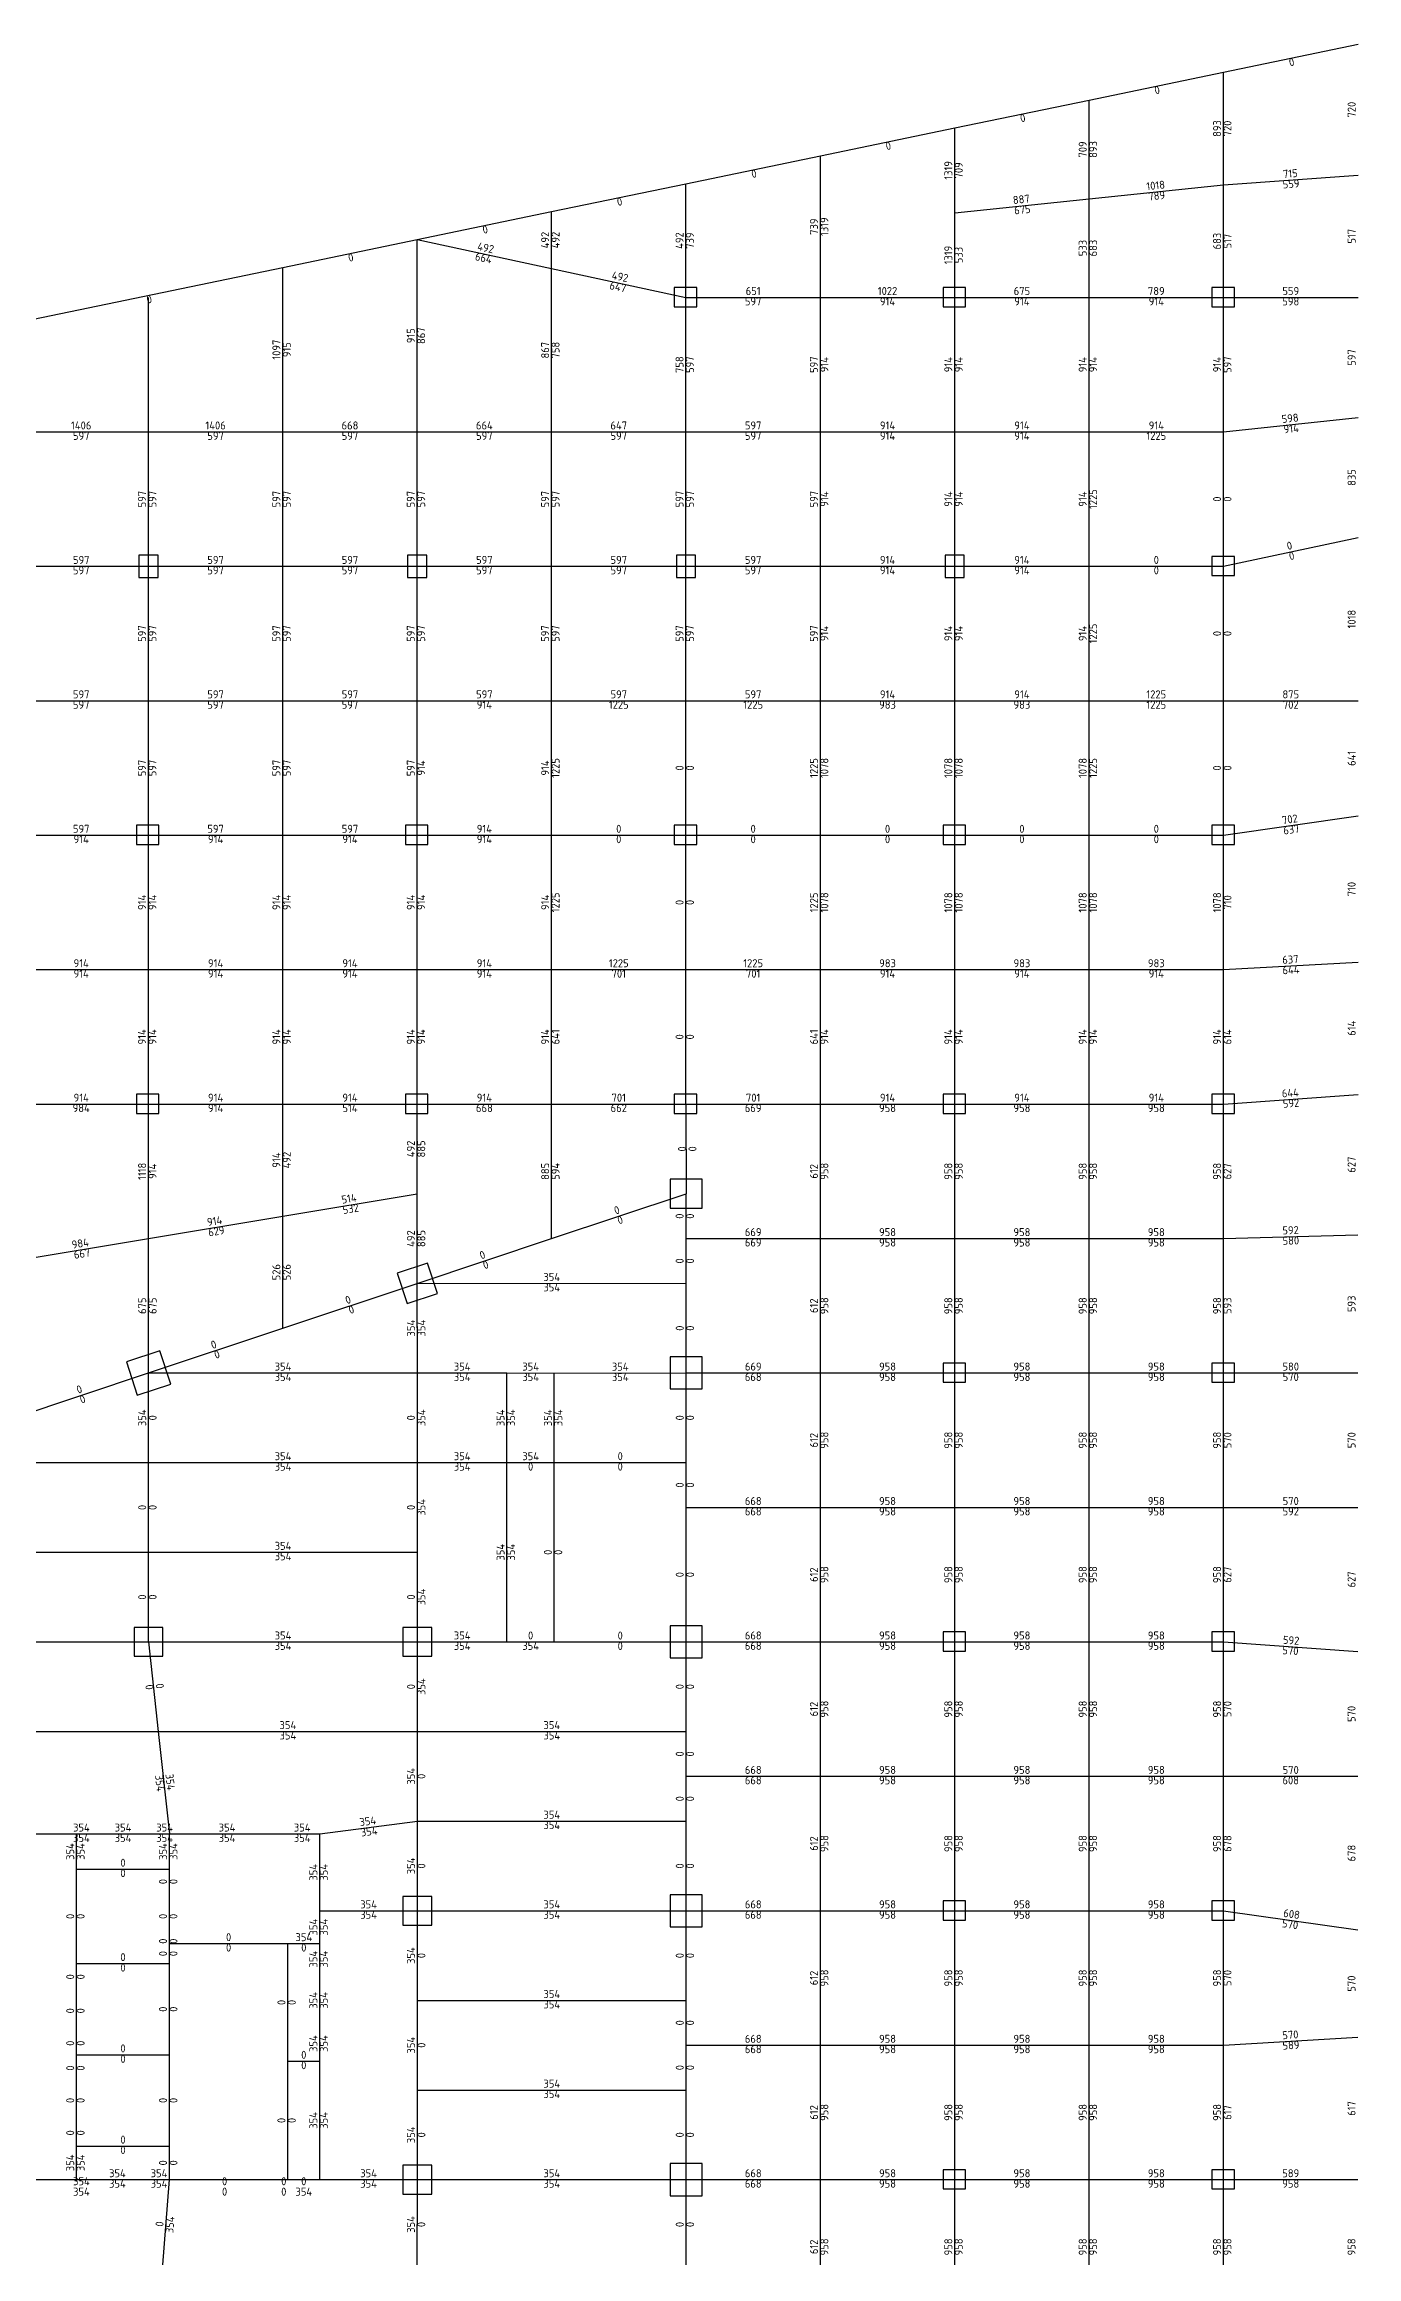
# Model space of a CAD drawing. Header units: millimetres. Extents: x -245177 to 1112891, y -1092030 to 122567.
# Drawn here: x -174156 to -133135, y -933430 to -864313 of the extents above; entities that cross this region are included whole.
import ezdxf
from ezdxf.enums import TextEntityAlignment as Align

# ---------------------------------------------------------------- set-up
doc = ezdxf.new("R2010")
doc.units = ezdxf.units.MM
doc.header["$MEASUREMENT"] = 0
for name, color, linetype in [('13', 4, 'Continuous'), ('dsg', 7, 'Continuous'), ('jiantu', 134, 'Continuous')]:
    doc.layers.add(name, color=color, linetype=linetype)
doc.styles.add('TrueTypeFont', font='yjkeng.shx', dxfattribs={"bigfont": 'yjkchn.shx'})

msp = doc.modelspace()

# ---------------------------------------------------------------- linework, layer by layer
at = {"layer": 'jiantu', "color": 94}
for p, q in [((-137300, -865186), (-133094, -864313)), ((-141500, -866057), (-137300, -865186)), ((-145700, -866929), (-141500, -866057)), ((-149900, -867800), (-145700, -866929)), ((-154100, -868672), (-149900, -867800)), ((-158300, -869543), (-154100, -868672)), ((-162500, -870415), (-158300, -869543)), ((-166700, -871286), (-162500, -870415)), ((-175100, -873029), (-166700, -871286)), ((-159694, -905822), (-158214, -905825)), ((-159694, -908622), (-159694, -905822)), ((-158214, -905825), (-154094, -905822)), ((-154094, -908622), (-154094, -905822)), ((-159694, -914222), (-159694, -908622)), ((-154094, -910022), (-154094, -908622)), ((-154094, -914222), (-154094, -910022)), ((-159694, -914222), (-158215, -914225)), ((-158215, -914225), (-154094, -914222)), ((-173144, -920222), (-172844, -920222)), ((-173144, -921322), (-173144, -920222)), ((-170544, -920222), (-170244, -920222)), ((-170244, -921322), (-170244, -920222)), ((-166644, -920222), (-165544, -920222)), ((-165544, -922622), (-165544, -920222)), ((-173144, -921322), (-170244, -921322)), ((-173144, -924272), (-173144, -921322)), ((-170244, -922097), (-170244, -921322)), ((-165544, -923647), (-165544, -922622)), ((-170244, -923647), (-170244, -923497)), ((-170244, -924272), (-170244, -923647)), ((-165544, -924622), (-165544, -923647)), ((-173144, -924272), (-170244, -924272)), ((-170244, -927122), (-170244, -924272)), ((-165544, -927322), (-165544, -926222)), ((-170244, -929972), (-170244, -927122)), ((-165544, -931022), (-165544, -927322)), ((-173144, -929972), (-173144, -929147)), ((-173144, -931022), (-173144, -929972)), ((-173144, -929972), (-170244, -929972)), ((-170244, -931022), (-170244, -929972)), ((-173144, -931022), (-172844, -931022)), ((-170244, -931022), (-166794, -931022)), ((-166794, -931022), (-166544, -931022)), ((-166544, -931022), (-165544, -931022))]:
    msp.add_line(p, q, dxfattribs=at)
at = {"layer": 'jiantu'}
for p, q in [((-137300, -868704), (-137300, -865186)), ((-141500, -869140), (-141500, -866057)), ((-145700, -869575), (-145700, -866929)), ((-149900, -872222), (-149900, -867800)), ((-154100, -872222), (-154100, -868672)), ((-141500, -869140), (-137300, -868704)), ((-137300, -868704), (-133094, -868398)), ((-137300, -872222), (-137300, -868704)), ((-145700, -869575), (-141500, -869140)), ((-141500, -872222), (-141500, -869140)), ((-158300, -871318), (-158300, -869543)), ((-145700, -872222), (-145700, -869575)), ((-162500, -876422), (-162500, -870415)), ((-162500, -870415), (-158300, -871318)), ((-166700, -876422), (-166700, -871286)), ((-158300, -876422), (-158300, -871318)), ((-158300, -871318), (-154100, -872222)), ((-170900, -876422), (-170900, -872222)), ((-154100, -876422), (-154100, -872222)), ((-154100, -872222), (-149900, -872222)), ((-149900, -872222), (-145700, -872222)), ((-149900, -876422), (-149900, -872222)), ((-145700, -876422), (-145700, -872222)), ((-145700, -872222), (-141500, -872222)), ((-141500, -872222), (-137300, -872222)), ((-141500, -876422), (-141500, -872222)), ((-137300, -876422), (-137300, -872222)), ((-137300, -872222), (-133094, -872222)), ((-137300, -876422), (-133095, -875972)), ((-175100, -876422), (-170900, -876422)), ((-170900, -876422), (-166700, -876422)), ((-170900, -880622), (-170900, -876422)), ((-166700, -880622), (-166700, -876422)), ((-166700, -876422), (-162500, -876422)), ((-162500, -876422), (-158300, -876422)), ((-162500, -880622), (-162500, -876422)), ((-158300, -880622), (-158300, -876422)), ((-158300, -876422), (-154100, -876422)), ((-154100, -876422), (-149900, -876422)), ((-154100, -880622), (-154100, -876422)), ((-149900, -880622), (-149900, -876422)), ((-149900, -876422), (-145700, -876422)), ((-145700, -876422), (-141500, -876422)), ((-145700, -880622), (-145700, -876422)), ((-141500, -880622), (-141500, -876422)), ((-141500, -876422), (-137300, -876422)), ((-137300, -880622), (-137300, -876422)), ((-137300, -880622), (-133095, -879722)), ((-175100, -880622), (-170900, -880622)), ((-170900, -884822), (-170900, -880622)), ((-170900, -880622), (-166700, -880622)), ((-166700, -880622), (-162500, -880622)), ((-166700, -884822), (-166700, -880622)), ((-162500, -884822), (-162500, -880622)), ((-162500, -880622), (-158300, -880622)), ((-158300, -880622), (-154100, -880622)), ((-158300, -884822), (-158300, -880622)), ((-154100, -884822), (-154100, -880622)), ((-154100, -880622), (-149900, -880622)), ((-149900, -880622), (-145700, -880622)), ((-149900, -884822), (-149900, -880622)), ((-145700, -884822), (-145700, -880622)), ((-145700, -880622), (-141500, -880622)), ((-141500, -880622), (-137300, -880622)), ((-141500, -884822), (-141500, -880622)), ((-137300, -884822), (-137300, -880622)), ((-175100, -884822), (-170900, -884822)), ((-170900, -884822), (-166700, -884822)), ((-170900, -889022), (-170900, -884822)), ((-166700, -889022), (-166700, -884822)), ((-166700, -884822), (-162500, -884822)), ((-162500, -884822), (-158300, -884822)), ((-162500, -889022), (-162500, -884822)), ((-158300, -889022), (-158300, -884822)), ((-158300, -884822), (-154100, -884822)), ((-154100, -884822), (-149900, -884822)), ((-154100, -889022), (-154100, -884822)), ((-149900, -889022), (-149900, -884822)), ((-149900, -884822), (-145700, -884822)), ((-145700, -884822), (-141500, -884822)), ((-145700, -889022), (-145700, -884822)), ((-141500, -889022), (-141500, -884822)), ((-141500, -884822), (-137300, -884822)), ((-137300, -884822), (-133095, -884822)), ((-137300, -889022), (-137300, -884822)), ((-137300, -889022), (-133095, -888422)), ((-175100, -889022), (-170900, -889022)), ((-170900, -893222), (-170900, -889022)), ((-170900, -889022), (-166700, -889022)), ((-166700, -889022), (-162500, -889022)), ((-166700, -893222), (-166700, -889022)), ((-162500, -893222), (-162500, -889022)), ((-162500, -889022), (-158300, -889022)), ((-158300, -889022), (-154100, -889022)), ((-158300, -893222), (-158300, -889022)), ((-154100, -893222), (-154100, -889022)), ((-154100, -889022), (-149900, -889022)), ((-149900, -889022), (-145700, -889022)), ((-149900, -893222), (-149900, -889022)), ((-145700, -893222), (-145700, -889022)), ((-145700, -889022), (-141500, -889022)), ((-141500, -889022), (-137300, -889022)), ((-141500, -893222), (-141500, -889022)), ((-137300, -893222), (-137300, -889022)), ((-137300, -893222), (-133096, -892988)), ((-175100, -893222), (-170900, -893222)), ((-170900, -893222), (-166700, -893222)), ((-170900, -897422), (-170900, -893222)), ((-166700, -893222), (-162500, -893222)), ((-166700, -897422), (-166700, -893222)), ((-162500, -893222), (-158300, -893222)), ((-162500, -897422), (-162500, -893222)), ((-158300, -893222), (-154100, -893222)), ((-158300, -897422), (-158300, -893222)), ((-154100, -893222), (-149900, -893222)), ((-154100, -897422), (-154100, -893222)), ((-149900, -897422), (-149900, -893222)), ((-149900, -893222), (-145700, -893222)), ((-145700, -893222), (-141500, -893222)), ((-145700, -897422), (-145700, -893222)), ((-141500, -897422), (-141500, -893222)), ((-141500, -893222), (-137300, -893222)), ((-137300, -897422), (-137300, -893222)), ((-137300, -897422), (-133096, -897122)), ((-175100, -897422), (-170900, -897422)), ((-170900, -897422), (-166700, -897422)), ((-170897, -901622), (-170900, -897422)), ((-166700, -897422), (-162500, -897422)), ((-166700, -900922), (-166700, -897422)), ((-162498, -900222), (-162500, -897422)), ((-162500, -897422), (-158300, -897422)), ((-158300, -897422), (-154100, -897422)), ((-158300, -901624), (-158300, -897422)), ((-154100, -897422), (-149900, -897422)), ((-154100, -897422), (-154094, -900222)), ((-149900, -897422), (-145700, -897422)), ((-149900, -901622), (-149900, -897422)), ((-145700, -901622), (-145700, -897422)), ((-145700, -897422), (-141500, -897422)), ((-141500, -897422), (-137300, -897422)), ((-141500, -901622), (-141500, -897422)), ((-137300, -901622), (-137300, -897422)), ((-166700, -900922), (-162498, -900222)), ((-162496, -903022), (-162498, -900222)), ((-158300, -901624), (-154094, -900222)), ((-154098, -901622), (-154094, -900222)), ((-170897, -901622), (-166700, -900922)), ((-166700, -904424), (-166700, -900922)), ((-175100, -902322), (-170897, -901622)), ((-170894, -905822), (-170897, -901622)), ((-162496, -903022), (-158300, -901624)), ((-154098, -901622), (-149900, -901622)), ((-154097, -903021), (-154098, -901622)), ((-149900, -905822), (-149900, -901622)), ((-149900, -901622), (-145700, -901622)), ((-145700, -901622), (-141500, -901622)), ((-145700, -905822), (-145700, -901622)), ((-141500, -905822), (-141500, -901622)), ((-141500, -901622), (-137300, -901622)), ((-137300, -901622), (-133097, -901503)), ((-137300, -905822), (-137300, -901622)), ((-166700, -904424), (-162496, -903022)), ((-162496, -903022), (-154097, -903021)), ((-162494, -905822), (-162496, -903022)), ((-154094, -905822), (-154097, -903021)), ((-170894, -905822), (-166700, -904424)), ((-175100, -907224), (-170894, -905822)), ((-170894, -908622), (-170894, -905822)), ((-170894, -905822), (-162494, -905822)), ((-162494, -908622), (-162494, -905822)), ((-162494, -905822), (-159694, -905822)), ((-159694, -905822), (-158214, -905825)), ((-158214, -905825), (-154094, -905822)), ((-158214, -908622), (-158214, -905825)), ((-154094, -908622), (-154094, -905822)), ((-154094, -905822), (-149900, -905822)), ((-149900, -905822), (-145700, -905822)), ((-149900, -910022), (-149900, -905822)), ((-145700, -910022), (-145700, -905822)), ((-145700, -905822), (-141500, -905822)), ((-141500, -905822), (-137300, -905822)), ((-141500, -910022), (-141500, -905822)), ((-137300, -910022), (-137300, -905822)), ((-137300, -905822), (-133097, -905822)), ((-179294, -908622), (-170894, -908622)), ((-170894, -911422), (-170894, -908622)), ((-170894, -908622), (-162494, -908622)), ((-162494, -911422), (-162494, -908622)), ((-162494, -908622), (-159694, -908622)), ((-159694, -908622), (-158214, -908622)), ((-158215, -914225), (-158214, -908622)), ((-158214, -908622), (-154094, -908622)), ((-154094, -910022), (-154094, -908622)), ((-154094, -910022), (-149900, -910022)), ((-154094, -914222), (-154094, -910022)), ((-149900, -914222), (-149900, -910022)), ((-149900, -910022), (-145700, -910022)), ((-145700, -910022), (-141500, -910022)), ((-145700, -914222), (-145700, -910022)), ((-141500, -914222), (-141500, -910022)), ((-141500, -910022), (-137300, -910022)), ((-137300, -910022), (-133097, -910022)), ((-137300, -914222), (-137300, -910022)), ((-179294, -911422), (-170894, -911422)), ((-170894, -911422), (-162494, -911422)), ((-170894, -914222), (-170894, -911422)), ((-162494, -914222), (-162494, -911422)), ((-179294, -914222), (-170894, -914222)), ((-170894, -914222), (-170591, -917022)), ((-170894, -914222), (-162494, -914222)), ((-162494, -917022), (-162494, -914222)), ((-162494, -914222), (-159694, -914222)), ((-159694, -914222), (-158215, -914225)), ((-158215, -914225), (-154094, -914222)), ((-154094, -917022), (-154094, -914222)), ((-154094, -914222), (-149900, -914222)), ((-149900, -914222), (-145700, -914222)), ((-149900, -918422), (-149900, -914222)), ((-145700, -918422), (-145700, -914222)), ((-145700, -914222), (-141500, -914222)), ((-141500, -914222), (-137300, -914222)), ((-141500, -918422), (-141500, -914222)), ((-137300, -918422), (-137300, -914222)), ((-137300, -914222), (-133098, -914521)), ((-179597, -917022), (-170591, -917022)), ((-170591, -917022), (-170244, -920222)), ((-170591, -917022), (-162494, -917022)), ((-162494, -919822), (-162494, -917022)), ((-162494, -917022), (-154094, -917022)), ((-154094, -918422), (-154094, -917022)), ((-154094, -919822), (-154094, -918422)), ((-154094, -918422), (-149900, -918422)), ((-149900, -922622), (-149900, -918422)), ((-149900, -918422), (-145700, -918422)), ((-145700, -918422), (-141500, -918422)), ((-145700, -922622), (-145700, -918422)), ((-141500, -922622), (-141500, -918422)), ((-141500, -918422), (-137300, -918422)), ((-137300, -918422), (-133098, -918422)), ((-137300, -922622), (-137300, -918422)), ((-165544, -920222), (-162494, -919822)), ((-162494, -919822), (-154094, -919822)), ((-162494, -922622), (-162494, -919822)), ((-154094, -922622), (-154094, -919822)), ((-177044, -920222), (-173144, -920222)), ((-172844, -920222), (-170544, -920222)), ((-170244, -920222), (-166644, -920222)), ((-170244, -923497), (-170244, -922097)), ((-165544, -922622), (-162494, -922622)), ((-162494, -925422), (-162494, -922622)), ((-162494, -922622), (-154094, -922622)), ((-154094, -925422), (-154094, -922622)), ((-154094, -922622), (-149900, -922622)), ((-149900, -922622), (-145700, -922622)), ((-149900, -926822), (-149900, -922622)), ((-145700, -926822), (-145700, -922622)), ((-145700, -922622), (-141500, -922622)), ((-141500, -922622), (-137300, -922622)), ((-141500, -926822), (-141500, -922622)), ((-137300, -926822), (-137300, -922622)), ((-137300, -922622), (-133098, -923221)), ((-170244, -923647), (-166543, -923647)), ((-166543, -923647), (-165544, -923647)), ((-166543, -927322), (-166543, -923647)), ((-173144, -925097), (-173144, -924272)), ((-165544, -926222), (-165544, -924622)), ((-173144, -926397), (-173144, -925097)), ((-162494, -928222), (-162494, -925422)), ((-162494, -925422), (-154094, -925422)), ((-154094, -926822), (-154094, -925422)), ((-173144, -927122), (-173144, -926397)), ((-154094, -928222), (-154094, -926822)), ((-154094, -926822), (-149900, -926822)), ((-149900, -931022), (-149900, -926822)), ((-149900, -926822), (-145700, -926822)), ((-145700, -926822), (-141500, -926822)), ((-145700, -931022), (-145700, -926822)), ((-141500, -931022), (-141500, -926822)), ((-141500, -926822), (-137300, -926822)), ((-137300, -926822), (-133099, -926572)), ((-137300, -931022), (-137300, -926822)), ((-173144, -927947), (-173144, -927122)), ((-173144, -927122), (-170244, -927122)), ((-166544, -931022), (-166543, -927322)), ((-166543, -927322), (-165544, -927322)), ((-173144, -929147), (-173144, -927947)), ((-162494, -928222), (-154094, -928222)), ((-162494, -931022), (-162494, -928222)), ((-154094, -931022), (-154094, -928222)), ((-177044, -931022), (-173144, -931022)), ((-172844, -931022), (-170894, -931022)), ((-170894, -931022), (-170244, -931022)), ((-170460, -933822), (-170244, -931022)), ((-165544, -931022), (-162494, -931022)), ((-162496, -933822), (-162494, -931022)), ((-162494, -931022), (-154094, -931022)), ((-154094, -933822), (-154094, -931022)), ((-154094, -931022), (-149900, -931022)), ((-149900, -931022), (-145700, -931022)), ((-149900, -935222), (-149900, -931022)), ((-145700, -935222), (-145700, -931022)), ((-145700, -931022), (-141500, -931022)), ((-141500, -931022), (-137300, -931022)), ((-141500, -935222), (-141500, -931022)), ((-137300, -935222), (-137300, -931022)), ((-137300, -931022), (-133099, -931022))]:
    msp.add_line(p, q, dxfattribs=at)
at = {"layer": 'jiantu', "color": 54}
for points in [[(-153765, -871912), (-154465, -871912), (-154465, -872512), (-153765, -872512)], [(-145365, -871912), (-146065, -871912), (-146065, -872512), (-145365, -872512)], [(-136960, -871912), (-137660, -871912), (-137660, -872512), (-136960, -872512)], [(-170600, -880272), (-171200, -880272), (-171200, -880972), (-170600, -880972)], [(-162200, -880272), (-162800, -880272), (-162800, -880972), (-162200, -880972)], [(-153800, -880272), (-154400, -880272), (-154400, -880972), (-153800, -880972)], [(-145400, -880272), (-146000, -880272), (-146000, -880972), (-145400, -880972)], [(-136960, -880312), (-137660, -880312), (-137660, -880912), (-136960, -880912)], [(-170570, -888712), (-171270, -888712), (-171270, -889312), (-170570, -889312)], [(-162165, -888712), (-162865, -888712), (-162865, -889312), (-162165, -889312)], [(-153765, -888712), (-154465, -888712), (-154465, -889312), (-153765, -889312)], [(-145365, -888712), (-146065, -888712), (-146065, -889312), (-145365, -889312)], [(-136960, -888712), (-137660, -888712), (-137660, -889312), (-136960, -889312)], [(-170570, -897112), (-171270, -897112), (-171270, -897712), (-170570, -897712)], [(-162165, -897112), (-162865, -897112), (-162865, -897712), (-162165, -897712)], [(-153765, -897112), (-154465, -897112), (-154465, -897712), (-153765, -897712)], [(-145365, -897112), (-146065, -897112), (-146065, -897712), (-145365, -897712)], [(-136960, -897112), (-137660, -897112), (-137660, -897712), (-136960, -897712)], [(-153594, -899772), (-154594, -899772), (-154594, -900672), (-153594, -900672)], [(-162175, -902392), (-163126, -902701), (-162817, -903652), (-161866, -903343)], [(-170541, -905129), (-171587, -905469), (-171247, -906515), (-170201, -906175)], [(-153594, -905322), (-154594, -905322), (-154594, -906322), (-153594, -906322)], [(-145365, -905512), (-146065, -905512), (-146065, -906112), (-145365, -906112)], [(-136960, -905512), (-137660, -905512), (-137660, -906112), (-136960, -906112)], [(-153594, -913722), (-154594, -913722), (-154594, -914722), (-153594, -914722)], [(-170444, -913772), (-171344, -913772), (-171344, -914672), (-170444, -914672)], [(-162044, -913772), (-162944, -913772), (-162944, -914672), (-162044, -914672)], [(-145365, -913912), (-146065, -913912), (-146065, -914512), (-145365, -914512)], [(-136960, -913912), (-137660, -913912), (-137660, -914512), (-136960, -914512)], [(-162044, -922172), (-162944, -922172), (-162944, -923072), (-162044, -923072)], [(-153594, -922122), (-154594, -922122), (-154594, -923122), (-153594, -923122)], [(-145365, -922312), (-146065, -922312), (-146065, -922912), (-145365, -922912)], [(-136960, -922312), (-137660, -922312), (-137660, -922912), (-136960, -922912)], [(-162044, -930572), (-162944, -930572), (-162944, -931472), (-162044, -931472)], [(-153594, -930522), (-154594, -930522), (-154594, -931522), (-153594, -931522)], [(-145365, -930712), (-146065, -930712), (-146065, -931312), (-145365, -931312)], [(-136960, -930712), (-137660, -930712), (-137660, -931312), (-136960, -931312)]]:
    msp.add_lwpolyline(points, close=True, dxfattribs=at)

# ---------------------------------------------------------------- texts
at = {"layer": '13', "color": 4, "linetype": 'Continuous', "style": 'TrueTypeFont'}
for s, rotation, p in [('720', 90, (-137300, -866945)), ('709', 90, (-145700, -868252)), ('559', 4.15566, (-135197, -868551)), ('675', 5.92298, (-143600, -869357)), ('664', 347.86013, (-160400, -870867)), ('739', 90, (-154100, -870447)), ('533', 90, (-145700, -870899)), ('683', 90, (-141500, -870681)), ('647', 347.86013, (-156200, -871770)), ('597', 90, (-154100, -874322)), ('597', 90, (-137300, -874322)), ('597', 90, (-170900, -878522)), ('597', 90, (-166700, -878522)), ('597', 90, (-162500, -878522)), ('597', 90, (-158300, -878522)), ('597', 90, (-154100, -878522)), ('597', 90, (-170900, -882722)), ('597', 90, (-166700, -882722)), ('597', 90, (-162500, -882722)), ('597', 90, (-158300, -882722)), ('597', 90, (-154100, -882722)), ('597', 90, (-170900, -886922)), ('597', 90, (-166700, -886922)), ('637', 8.11993, (-135198, -888722)), ('710', 90, (-137300, -891122)), ('644', 3.17682, (-135198, -893105)), ('641', 90, (-158300, -895322)), ('614', 90, (-137300, -895322)), ('592', 4.08045, (-135198, -897272)), ('594', 90, (-158300, -899523)), ('627', 90, (-137300, -899522)), ('532', 9.46543, (-164599, -900572)), ('629', 9.46543, (-168798, -901272)), ('667', 9.45716, (-172998, -901972)), ('580', 1.61226, (-135198, -901563)), ('526', 90, (-166700, -902673)), ('675', 90, (-170894, -903722)), ('593', 90, (-137300, -903722)), ('570', 90, (-137300, -907922)), ('627', 90, (-137300, -912122)), ('570', 355.91955, (-135199, -914372)), ('570', 90, (-137300, -916322)), ('678', 90, (-137300, -920522)), ('570', 351.88007, (-135199, -922921)), ('570', 90, (-137300, -924722)), ('589', 3.40213, (-135199, -926697)), ('617', 90, (-137300, -928922))]:
    msp.add_text(s, height=250, rotation=rotation, dxfattribs=at).set_placement(p, align=Align.TOP_CENTER)
for s, rotation, p in [('720', 90, (-133094, -866356)), ('709', 90, (-141500, -867599)), ('715', 4.15566, (-135197, -868551)), ('739', 90, (-149900, -870011)), ('533', 90, (-141500, -870681)), ('683', 90, (-137300, -870463)), ('597', 90, (-149900, -874322)), ('597', 90, (-133095, -874097)), ('598', 6.10781, (-135197, -876197)), ('597', 90, (-170900, -878522)), ('597', 90, (-166700, -878522)), ('597', 90, (-162500, -878522)), ('597', 90, (-158300, -878522)), ('597', 90, (-154100, -878522)), ('597', 90, (-149900, -878522)), ('597', 90, (-170900, -882722)), ('597', 90, (-166700, -882722)), ('597', 90, (-162500, -882722)), ('597', 90, (-158300, -882722)), ('597', 90, (-154100, -882722)), ('597', 90, (-149900, -882722)), ('597', 90, (-170900, -886922)), ('597', 90, (-166700, -886922)), ('597', 90, (-162500, -886922)), ('641', 90, (-133095, -886622)), ('702', 8.11993, (-135198, -888722)), ('710', 90, (-133096, -890705)), ('637', 3.17682, (-135198, -893105)), ('614', 90, (-133096, -895055)), ('641', 90, (-149900, -895322)), ('644', 4.08045, (-135198, -897272)), ('627', 90, (-133097, -899313)), ('612', 90, (-149900, -899522)), ('592', 1.61226, (-135198, -901563)), ('526', 90, (-166700, -902673)), ('675', 90, (-170894, -903722)), ('612', 90, (-149900, -903722)), ('593', 90, (-133097, -903663)), ('612', 90, (-149900, -907922)), ('570', 90, (-133097, -907922)), ('612', 90, (-149900, -912122)), ('627', 90, (-133098, -912272)), ('592', 355.91955, (-135199, -914372)), ('612', 90, (-149900, -916322)), ('570', 90, (-133098, -916472)), ('612', 90, (-149900, -920522)), ('678', 90, (-133098, -920821)), ('608', 351.88007, (-135199, -922921)), ('612', 90, (-149900, -924722)), ('570', 90, (-133099, -924897)), ('570', 3.40213, (-135199, -926697)), ('612', 90, (-149900, -928922)), ('617', 90, (-133099, -928797)), ('612', 90, (-149900, -933122))]:
    msp.add_text(s, height=250, rotation=rotation, dxfattribs=at).set_placement(p, align=Align.BOTTOM_CENTER)
for s, p in [('597', (-152000, -872222)), ('598', (-135197, -872222)), ('597', (-173000, -876422)), ('597', (-168800, -876422)), ('597', (-164600, -876422)), ('597', (-160400, -876422)), ('597', (-156200, -876422)), ('597', (-152000, -876422)), ('597', (-173000, -880622)), ('597', (-168800, -880622)), ('597', (-164600, -880622)), ('597', (-160400, -880622)), ('597', (-156200, -880622)), ('597', (-152000, -880622)), ('597', (-173000, -884822)), ('597', (-168800, -884822)), ('597', (-164600, -884822)), ('702', (-135197, -884822)), ('701', (-156200, -893222)), ('701', (-152000, -893222)), ('668', (-160400, -897422)), ('662', (-156200, -897422)), ('669', (-152000, -897422)), ('669', (-151999, -901622)), ('668', (-151997, -905822)), ('570', (-135198, -905822)), ('668', (-151997, -910022)), ('592', (-135198, -910022)), ('668', (-151997, -914222)), ('668', (-151997, -918422)), ('608', (-135199, -918422)), ('668', (-151997, -922622)), ('668', (-151997, -926822)), ('668', (-151997, -931022))]:
    msp.add_text(s, height=250, dxfattribs=at).set_placement(p, align=Align.TOP_CENTER)
for s, p in [('651', (-152000, -872222)), ('675', (-143600, -872222)), ('559', (-135197, -872222)), ('668', (-164600, -876422)), ('664', (-160400, -876422)), ('647', (-156200, -876422)), ('597', (-152000, -876422)), ('597', (-173000, -880622)), ('597', (-168800, -880622)), ('597', (-164600, -880622)), ('597', (-160400, -880622)), ('597', (-156200, -880622)), ('597', (-152000, -880622)), ('597', (-173000, -884822)), ('597', (-168800, -884822)), ('597', (-164600, -884822)), ('597', (-160400, -884822)), ('597', (-156200, -884822)), ('597', (-152000, -884822)), ('597', (-173000, -889022)), ('597', (-168800, -889022)), ('597', (-164600, -889022)), ('701', (-156200, -897422)), ('701', (-152000, -897422)), ('669', (-151999, -901622)), ('669', (-151997, -905822)), ('580', (-135198, -905822)), ('668', (-151997, -910022)), ('570', (-135198, -910022)), ('668', (-151997, -914222)), ('668', (-151997, -918422)), ('570', (-135199, -918422)), ('668', (-151997, -922622)), ('668', (-151997, -926822)), ('668', (-151997, -931022)), ('589', (-135199, -931022))]:
    msp.add_text(s, height=250, dxfattribs=at).set_placement(p, align=Align.BOTTOM_CENTER)
at = {"layer": 'dsg', "color": 1, "linetype": 'Continuous', "style": 'TrueTypeFont'}
for s, rotation, p in [('0', 11.72201, (-135197, -864750)), ('0', 11.72201, (-139400, -865622)), ('0', 11.72201, (-143600, -866493)), ('0', 11.72201, (-147800, -867365)), ('0', 11.72201, (-152000, -868236)), ('0', 11.72201, (-156200, -869108)), ('0', 11.72201, (-160400, -869979)), ('0', 11.72201, (-164600, -870851)), ('492', 90, (-158300, -870431)), ('517', 90, (-137300, -870463)), ('0', 11.72201, (-170900, -872158)), ('0', 90, (-137300, -878522)), ('0', 12.07987, (-135197, -880172)), ('0', 90, (-137300, -882722)), ('0', 90, (-154100, -886922)), ('0', 90, (-137300, -886922)), ('0', 90, (-154100, -891122)), ('0', 90, (-154100, -895322)), ('492', 90, (-166700, -899172)), ('0', 270.11641, (-154097, -898822)), ('0', 18.43495, (-156197, -900923)), ('0', 90, (-154098, -900922)), ('0', 18.41956, (-160398, -902323)), ('0', 90, (-154097, -902321)), ('0', 18.45031, (-164598, -903723)), ('354', 90, (-162494, -904422)), ('0', 90, (-154094, -904422)), ('0', 18.43495, (-168797, -905123)), ('0', 18.43495, (-172997, -906523)), ('0', 90, (-170894, -907222)), ('354', 90, (-162494, -907222)), ('354', 90, (-159694, -907222)), ('354', 90, (-158214, -907223)), ('0', 90, (-154094, -907222)), ('0', 90, (-154094, -909322)), ('0', 90, (-170894, -910022)), ('354', 90, (-162494, -910022)), ('354', 90, (-159694, -911422)), ('0', 90, (-158215, -911423)), ('0', 90, (-154094, -912122)), ('0', 90, (-170894, -912822)), ('354', 90, (-162494, -912822)), ('0', 276.18293, (-170742, -915622)), ('354', 90, (-162494, -915622)), ('0', 90, (-154094, -915622)), ('0', 90, (-154094, -917722)), ('354', 276.18293, (-170417, -918622)), ('0', 90, (-162494, -918422)), ('0', 90, (-154094, -919122)), ('354', 90, (-173144, -920772)), ('354', 90, (-170244, -920772)), ('354', 7.48279, (-164019, -920022)), ('354', 90, (-165544, -921422)), ('0', 90, (-162494, -921222)), ('0', 90, (-154094, -921222)), ('0', 90, (-170244, -921710)), ('0', 90, (-173144, -922797)), ('0', 90, (-170244, -922797)), ('354', 90, (-165544, -923135)), ('0', 90, (-170244, -923572)), ('0', 90, (-170244, -923960)), ('354', 90, (-165544, -924135)), ('0', 90, (-162494, -924022)), ('0', 90, (-154094, -924022)), ('0', 90, (-173144, -924685)), ('0', 90, (-166543, -925485)), ('354', 90, (-165544, -925422)), ('0', 90, (-173144, -925747)), ('0', 90, (-170244, -925697)), ('0', 90, (-154094, -926122)), ('0', 90, (-173144, -926760)), ('354', 90, (-165544, -926772)), ('0', 90, (-162494, -926822)), ('0', 90, (-173144, -927535)), ('0', 90, (-154094, -927522)), ('0', 90, (-173144, -928547)), ('0', 90, (-170244, -928547)), ('354', 90, (-165544, -929172)), ('0', 90, (-173144, -929560)), ('0', 90, (-166544, -929172)), ('0', 90, (-162494, -929622)), ('0', 90, (-154094, -929622)), ('354', 90, (-173144, -930497)), ('0', 90, (-170244, -930497)), ('354', 85.57554, (-170352, -932422)), ('0', 90, (-162496, -932422)), ('0', 90, (-154094, -932422))]:
    msp.add_text(s, height=250, rotation=rotation, dxfattribs=at).set_placement(p, align=Align.TOP_CENTER)
at = {"layer": 'dsg', "color": 2, "linetype": 'Continuous', "style": 'TrueTypeFont'}
for s, rotation, p in [('893', 90, (-137300, -866945)), ('887', 5.92298, (-143600, -869357)), ('915', 90, (-162500, -873418)), ('867', 90, (-158300, -873870)), ('758', 90, (-154100, -874322)), ('914', 90, (-145700, -874322)), ('914', 90, (-141500, -874322)), ('914', 90, (-137300, -874322)), ('835', 90, (-133095, -877847)), ('914', 90, (-145700, -878522)), ('914', 90, (-141500, -878522)), ('914', 90, (-145700, -882722)), ('914', 90, (-141500, -882722)), ('914', 90, (-158300, -886922)), ('914', 90, (-170900, -891122)), ('914', 90, (-166700, -891122)), ('914', 90, (-162500, -891122)), ('914', 90, (-158300, -891122)), ('914', 90, (-170900, -895322)), ('914', 90, (-166700, -895322)), ('914', 90, (-162500, -895322)), ('914', 90, (-158300, -895322)), ('914', 90, (-145700, -895322)), ('914', 90, (-141500, -895322)), ('914', 90, (-137300, -895322)), ('914', 90, (-166700, -899172)), ('885', 90, (-158300, -899523)), ('914', 9.46543, (-168798, -901272))]:
    msp.add_text(s, height=250, rotation=rotation, dxfattribs=at).set_placement(p, align=Align.BOTTOM_CENTER)
for s, rotation, p in [('893', 90, (-141500, -867599)), ('789', 5.92298, (-139400, -868922)), ('867', 90, (-162500, -873418)), ('758', 90, (-158300, -873870)), ('915', 90, (-166700, -873854)), ('914', 90, (-149900, -874322)), ('914', 90, (-145700, -874322)), ('914', 90, (-141500, -874322)), ('914', 6.10781, (-135197, -876197)), ('914', 90, (-149900, -878522)), ('914', 90, (-145700, -878522)), ('914', 90, (-149900, -882722)), ('914', 90, (-145700, -882722)), ('914', 90, (-162500, -886922)), ('914', 90, (-170900, -891122)), ('914', 90, (-166700, -891122)), ('914', 90, (-162500, -891122)), ('914', 90, (-170900, -895322)), ('914', 90, (-166700, -895322)), ('914', 90, (-162500, -895322)), ('914', 90, (-149900, -895322)), ('914', 90, (-145700, -895322)), ('914', 90, (-141500, -895322)), ('885', 90, (-162498, -898822)), ('914', 90, (-170897, -899522)), ('885', 90, (-162496, -901622))]:
    msp.add_text(s, height=250, rotation=rotation, dxfattribs=at).set_placement(p, align=Align.TOP_CENTER)
at = {"layer": 'dsg', "linetype": 'Continuous', "style": 'TrueTypeFont'}
for s, rotation, p in [('1319', 90, (-145700, -868252)), ('1018', 5.92298, (-139400, -868922)), ('1319', 90, (-145700, -870899)), ('1097', 90, (-166700, -873854)), ('1018', 90, (-133095, -882272)), ('1225', 90, (-149900, -886922)), ('1078', 90, (-145700, -886922)), ('1078', 90, (-141500, -886922)), ('1225', 90, (-149900, -891122)), ('1078', 90, (-145700, -891122)), ('1078', 90, (-141500, -891122)), ('1078', 90, (-137300, -891122)), ('1118', 90, (-170897, -899522))]:
    msp.add_text(s, height=250, rotation=rotation, dxfattribs=at).set_placement(p, align=Align.BOTTOM_CENTER)
for s, p in [('1319', (-149900, -870011)), ('1225', (-141500, -878522)), ('1225', (-141500, -882722)), ('1225', (-158300, -886922)), ('1078', (-149900, -886922)), ('1078', (-145700, -886922)), ('1225', (-141500, -886922)), ('1225', (-158300, -891122)), ('1078', (-149900, -891122)), ('1078', (-145700, -891122)), ('1078', (-141500, -891122))]:
    msp.add_text(s, height=250, rotation=90, dxfattribs=at).set_placement(p, align=Align.TOP_CENTER)
at = {"layer": 'dsg', "color": 1, "linetype": 'Continuous', "style": 'TrueTypeFont'}
for s, rotation, p in [('517', 90, (-133094, -870310)), ('492', 347.86013, (-160400, -870867)), ('492', 90, (-158300, -870431)), ('492', 90, (-154100, -870447)), ('492', 347.86013, (-156200, -871770)), ('0', 90, (-137300, -878522)), ('0', 12.07987, (-135197, -880172)), ('0', 90, (-137300, -882722)), ('0', 90, (-154100, -886922)), ('0', 90, (-137300, -886922)), ('0', 90, (-154100, -891122)), ('0', 90, (-154100, -895322)), ('492', 90, (-162498, -898822)), ('0', 270.11641, (-154097, -898822)), ('514', 9.46543, (-164599, -900572)), ('0', 18.43495, (-156197, -900923)), ('0', 90, (-154098, -900922)), ('492', 90, (-162496, -901622)), ('0', 18.41956, (-160398, -902323)), ('0', 90, (-154097, -902321)), ('0', 18.45031, (-164598, -903723)), ('354', 90, (-162494, -904422)), ('0', 90, (-154094, -904422)), ('0', 18.43495, (-168797, -905123)), ('0', 18.43495, (-172997, -906523)), ('354', 90, (-170894, -907222)), ('0', 90, (-162494, -907222)), ('354', 90, (-159694, -907222)), ('354', 90, (-158214, -907223)), ('0', 90, (-154094, -907222)), ('0', 90, (-154094, -909322)), ('0', 90, (-170894, -910022)), ('0', 90, (-162494, -910022)), ('354', 90, (-159694, -911422)), ('0', 90, (-158215, -911423)), ('0', 90, (-154094, -912122)), ('0', 90, (-170894, -912822)), ('0', 90, (-162494, -912822)), ('0', 276.18293, (-170742, -915622)), ('0', 90, (-162494, -915622)), ('0', 90, (-154094, -915622)), ('0', 90, (-154094, -917722)), ('354', 276.18293, (-170417, -918622)), ('354', 90, (-162494, -918422)), ('0', 90, (-154094, -919122)), ('354', 7.48279, (-164019, -920022)), ('354', 90, (-173144, -920772)), ('354', 90, (-170244, -920772)), ('354', 90, (-165544, -921422)), ('354', 90, (-162494, -921222)), ('0', 90, (-154094, -921222)), ('0', 90, (-170244, -921710)), ('0', 90, (-173144, -922797)), ('0', 90, (-170244, -922797)), ('354', 90, (-165544, -923135)), ('0', 90, (-170244, -923572)), ('0', 90, (-170244, -923960)), ('354', 90, (-165544, -924135)), ('354', 90, (-162494, -924022)), ('0', 90, (-154094, -924022)), ('0', 90, (-173144, -924685)), ('0', 90, (-166543, -925485)), ('354', 90, (-165544, -925422)), ('0', 90, (-173144, -925747)), ('0', 90, (-170244, -925697)), ('0', 90, (-154094, -926122)), ('0', 90, (-173144, -926760)), ('354', 90, (-165544, -926772)), ('354', 90, (-162494, -926822)), ('0', 90, (-173144, -927535)), ('0', 90, (-154094, -927522)), ('0', 90, (-173144, -928547)), ('0', 90, (-170244, -928547)), ('354', 90, (-165544, -929172)), ('0', 90, (-173144, -929560)), ('0', 90, (-166544, -929172)), ('354', 90, (-162494, -929622)), ('0', 90, (-154094, -929622)), ('354', 90, (-173144, -930497)), ('0', 90, (-170244, -930497)), ('0', 85.57554, (-170352, -932422)), ('354', 90, (-162496, -932422)), ('0', 90, (-154094, -932422))]:
    msp.add_text(s, height=250, rotation=rotation, dxfattribs=at).set_placement(p, align=Align.BOTTOM_CENTER)
at = {"layer": 'dsg', "linetype": 'Continuous', "style": 'TrueTypeFont'}
for s, p in [('1022', (-147800, -872222)), ('1406', (-173000, -876422)), ('1406', (-168800, -876422)), ('1225', (-139400, -884822)), ('1225', (-156200, -893222)), ('1225', (-152000, -893222))]:
    msp.add_text(s, height=250, dxfattribs=at).set_placement(p, align=Align.BOTTOM_CENTER)
at = {"layer": 'dsg', "color": 2, "linetype": 'Continuous', "style": 'TrueTypeFont'}
for p in [(-147800, -872222), (-143600, -872222), (-139400, -872222), (-147800, -876422), (-143600, -876422), (-147800, -880622), (-143600, -880622), (-160400, -884822), (-173000, -889022), (-168800, -889022), (-164600, -889022), (-160400, -889022), (-173000, -893222), (-168800, -893222), (-164600, -893222), (-160400, -893222), (-147800, -893222), (-143600, -893222), (-139400, -893222), (-168800, -897422)]:
    msp.add_text('914', height=250, dxfattribs=at).set_placement(p, align=Align.TOP_CENTER)
for s, p in [('789', (-139400, -872222)), ('914', (-147800, -876422)), ('914', (-143600, -876422)), ('914', (-139400, -876422)), ('914', (-147800, -880622)), ('914', (-143600, -880622)), ('914', (-147800, -884822)), ('914', (-143600, -884822)), ('875', (-135197, -884822)), ('914', (-160400, -889022)), ('914', (-173000, -893222)), ('914', (-168800, -893222)), ('914', (-164600, -893222)), ('914', (-160400, -893222)), ('914', (-173000, -897422)), ('914', (-168800, -897422)), ('914', (-164600, -897422)), ('914', (-160400, -897422)), ('914', (-147800, -897422)), ('914', (-143600, -897422)), ('914', (-139400, -897422))]:
    msp.add_text(s, height=250, dxfattribs=at).set_placement(p, align=Align.BOTTOM_CENTER)
at = {"layer": 'dsg', "linetype": 'Continuous', "style": 'TrueTypeFont'}
for p in [(-139400, -876422), (-156200, -884822), (-152000, -884822), (-139400, -884822)]:
    msp.add_text('1225', height=250, dxfattribs=at).set_placement(p, align=Align.TOP_CENTER)
at = {"layer": 'dsg', "color": 1, "linetype": 'Continuous', "style": 'TrueTypeFont'}
for s, p in [('0', (-139400, -880622)), ('0', (-156200, -889022)), ('0', (-152000, -889022)), ('0', (-147800, -889022)), ('0', (-143600, -889022)), ('0', (-139400, -889022)), ('354', (-158296, -903022)), ('354', (-166694, -905822)), ('354', (-161094, -905822)), ('354', (-158954, -905822)), ('354', (-156154, -905825)), ('354', (-166694, -908622)), ('354', (-161094, -908622)), ('354', (-158954, -908622)), ('0', (-156154, -908622)), ('354', (-166694, -911422)), ('354', (-166694, -914222)), ('354', (-161094, -914222)), ('0', (-158954, -914222)), ('0', (-156154, -914225)), ('354', (-166542, -917022)), ('354', (-158294, -917022)), ('354', (-172994, -920222)), ('354', (-171694, -920222)), ('354', (-170394, -920222)), ('354', (-168444, -920222)), ('354', (-166094, -920222)), ('354', (-158294, -919822)), ('0', (-171694, -921322)), ('354', (-164019, -922622)), ('354', (-158294, -922622)), ('0', (-168393, -923647)), ('354', (-166043, -923647)), ('0', (-171694, -924272)), ('354', (-158294, -925422)), ('0', (-171694, -927122)), ('0', (-166044, -927322)), ('354', (-158294, -928222)), ('0', (-171694, -929972)), ('354', (-172994, -931272)), ('354', (-171869, -931022)), ('354', (-170569, -931022)), ('0', (-168519, -931272)), ('0', (-166669, -931272)), ('0', (-166044, -931272)), ('354', (-164019, -931022)), ('354', (-158294, -931022))]:
    msp.add_text(s, height=250, dxfattribs=at).set_placement(p, align=Align.BOTTOM_CENTER)
for s, p in [('0', (-139400, -880622)), ('0', (-156200, -889022)), ('0', (-152000, -889022)), ('0', (-147800, -889022)), ('0', (-143600, -889022)), ('0', (-139400, -889022)), ('514', (-164600, -897422)), ('354', (-158296, -903022)), ('354', (-166694, -905822)), ('354', (-161094, -905822)), ('354', (-158954, -905822)), ('354', (-156154, -905825)), ('354', (-166694, -908622)), ('354', (-161094, -908622)), ('0', (-158954, -908622)), ('0', (-156154, -908622)), ('354', (-166694, -911422)), ('354', (-166694, -914222)), ('354', (-161094, -914222)), ('354', (-158954, -914222)), ('0', (-156154, -914225)), ('354', (-166542, -917022)), ('354', (-158294, -917022)), ('354', (-158294, -919822)), ('354', (-172994, -920222)), ('354', (-171694, -920222)), ('354', (-170394, -920222)), ('354', (-168444, -920222)), ('354', (-166094, -920222)), ('0', (-171694, -921322)), ('354', (-164019, -922622)), ('354', (-158294, -922622)), ('0', (-168393, -923647)), ('0', (-166043, -923647)), ('0', (-171694, -924272)), ('354', (-158294, -925422)), ('0', (-171694, -927122)), ('0', (-166044, -927322)), ('354', (-158294, -928222)), ('0', (-171694, -929972)), ('354', (-172994, -931272)), ('354', (-171869, -931022)), ('354', (-170569, -931022)), ('0', (-168519, -931272)), ('0', (-166669, -931272)), ('354', (-166044, -931272)), ('354', (-164019, -931022)), ('354', (-158294, -931022))]:
    msp.add_text(s, height=250, dxfattribs=at).set_placement(p, align=Align.TOP_CENTER)
at = {"layer": 'dsg', "color": 6, "linetype": 'Continuous', "style": 'TrueTypeFont'}
for s, p in [('983', (-147800, -884822)), ('983', (-143600, -884822)), ('984', (-173000, -897422)), ('958', (-147800, -897422)), ('958', (-143600, -897422)), ('958', (-139400, -897422)), ('958', (-147800, -901622)), ('958', (-143600, -901622)), ('958', (-139400, -901622)), ('958', (-147800, -905822)), ('958', (-143600, -905822)), ('958', (-139400, -905822)), ('958', (-147800, -910022)), ('958', (-143600, -910022)), ('958', (-139400, -910022)), ('958', (-147800, -914222)), ('958', (-143600, -914222)), ('958', (-139400, -914222)), ('958', (-147800, -918422)), ('958', (-143600, -918422)), ('958', (-139400, -918422)), ('958', (-147800, -922622)), ('958', (-143600, -922622)), ('958', (-139400, -922622)), ('958', (-147800, -926822)), ('958', (-143600, -926822)), ('958', (-139400, -926822)), ('958', (-147800, -931022)), ('958', (-143600, -931022)), ('958', (-139400, -931022)), ('958', (-135199, -931022))]:
    msp.add_text(s, height=250, dxfattribs=at).set_placement(p, align=Align.TOP_CENTER)
for s, p in [('983', (-147800, -893222)), ('983', (-143600, -893222)), ('983', (-139400, -893222)), ('958', (-147800, -901622)), ('958', (-143600, -901622)), ('958', (-139400, -901622)), ('958', (-147800, -905822)), ('958', (-143600, -905822)), ('958', (-139400, -905822)), ('958', (-147800, -910022)), ('958', (-143600, -910022)), ('958', (-139400, -910022)), ('958', (-147800, -914222)), ('958', (-143600, -914222)), ('958', (-139400, -914222)), ('958', (-147800, -918422)), ('958', (-143600, -918422)), ('958', (-139400, -918422)), ('958', (-147800, -922622)), ('958', (-143600, -922622)), ('958', (-139400, -922622)), ('958', (-147800, -926822)), ('958', (-143600, -926822)), ('958', (-139400, -926822)), ('958', (-147800, -931022)), ('958', (-143600, -931022)), ('958', (-139400, -931022))]:
    msp.add_text(s, height=250, dxfattribs=at).set_placement(p, align=Align.BOTTOM_CENTER)
for p in [(-149900, -899522), (-145700, -899522), (-141500, -899522), (-149900, -903722), (-145700, -903722), (-141500, -903722), (-149900, -907922), (-145700, -907922), (-141500, -907922), (-149900, -912122), (-145700, -912122), (-141500, -912122), (-149900, -916322), (-145700, -916322), (-141500, -916322), (-149900, -920522), (-145700, -920522), (-141500, -920522), (-149900, -924722), (-145700, -924722), (-141500, -924722), (-149900, -928922), (-145700, -928922), (-141500, -928922), (-149900, -933122), (-145700, -933122), (-141500, -933122), (-137300, -933122)]:
    msp.add_text('958', height=250, rotation=90, dxfattribs=at).set_placement(p, align=Align.TOP_CENTER)
for s, rotation, p in [('958', 90, (-145700, -899522)), ('958', 90, (-141500, -899522)), ('958', 90, (-137300, -899522)), ('984', 9.45716, (-172998, -901972)), ('958', 90, (-145700, -903722)), ('958', 90, (-141500, -903722)), ('958', 90, (-137300, -903722)), ('958', 90, (-145700, -907922)), ('958', 90, (-141500, -907922)), ('958', 90, (-137300, -907922)), ('958', 90, (-145700, -912122)), ('958', 90, (-141500, -912122)), ('958', 90, (-137300, -912122)), ('958', 90, (-145700, -916322)), ('958', 90, (-141500, -916322)), ('958', 90, (-137300, -916322)), ('958', 90, (-145700, -920522)), ('958', 90, (-141500, -920522)), ('958', 90, (-137300, -920522)), ('958', 90, (-145700, -924722)), ('958', 90, (-141500, -924722)), ('958', 90, (-137300, -924722)), ('958', 90, (-145700, -928922)), ('958', 90, (-141500, -928922)), ('958', 90, (-137300, -928922)), ('958', 90, (-145700, -933122)), ('958', 90, (-141500, -933122)), ('958', 90, (-137300, -933122)), ('958', 90, (-133099, -933122))]:
    msp.add_text(s, height=250, rotation=rotation, dxfattribs=at).set_placement(p, align=Align.BOTTOM_CENTER)

doc.saveas('drawing.dxf')
